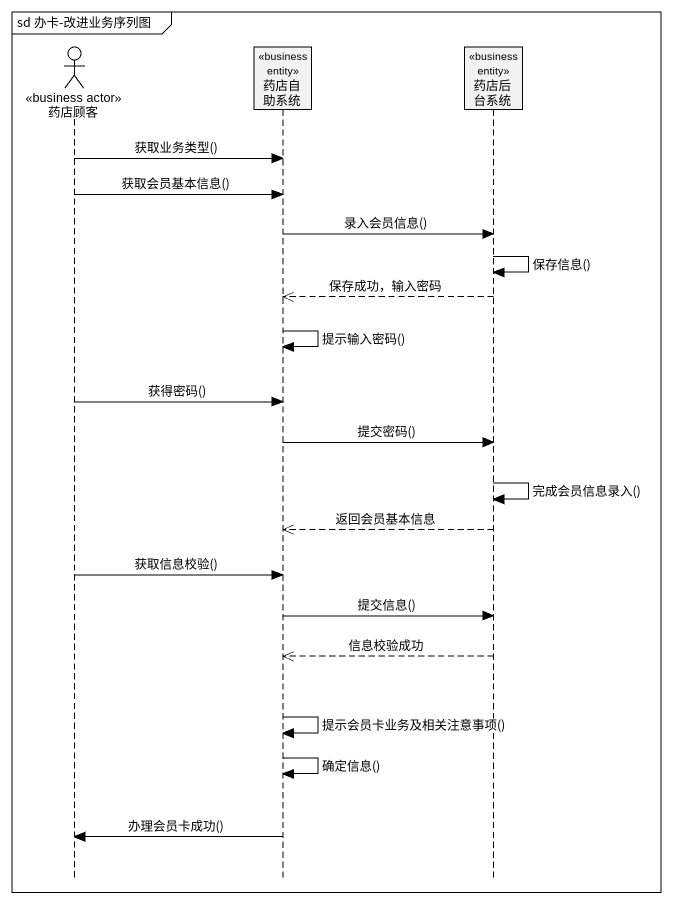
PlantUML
@startuml
mainframe sd 办卡-改进业务序列图
hide footbox
actor 药店顾客 <<business actor>>
participant 药店自助系统 <<business entity>>
participant 药店后台系统 <<business entity>>

药店顾客 -> 药店自助系统 : 获取业务类型()
药店顾客 -> 药店自助系统 : 获取会员基本信息()
药店自助系统 -> 药店后台系统 : 录入会员信息()
药店后台系统 -> 药店后台系统 : 保存信息()
药店后台系统 -->> 药店自助系统 : 保存成功，输入密码
药店自助系统 -> 药店自助系统 : 提示输入密码()
药店顾客 -> 药店自助系统 : 获得密码()
药店自助系统 -> 药店后台系统 : 提交密码()
药店后台系统 -> 药店后台系统 : 完成会员信息录入()
药店后台系统 -->> 药店自助系统 : 返回会员基本信息
药店顾客 -> 药店自助系统 : 获取信息校验()
药店自助系统 -> 药店后台系统 : 提交信息()
药店后台系统 -->> 药店自助系统 : 信息校验成功
药店自助系统 -> 药店自助系统 : 提示会员卡业务及相关注意事项()
药店自助系统 -> 药店自助系统 : 确定信息()
药店自助系统 -> 药店顾客 : 办理会员卡成功()
@enduml
